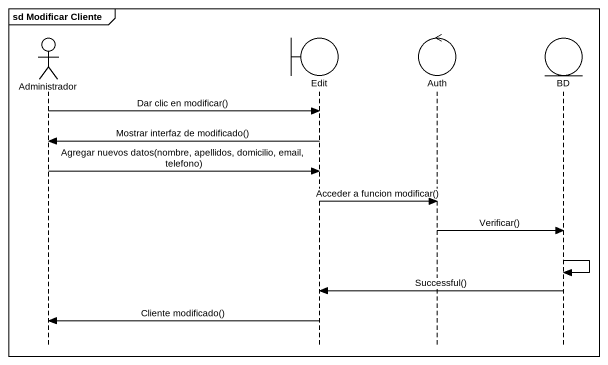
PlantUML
@startuml
mainframe sd Modificar Cliente
hide footbox
actor Administrador
boundary Edit
control Auth
entity BD

Administrador -> Edit : Dar clic en modificar()
Edit -> Administrador : Mostrar interfaz de modificado()
Administrador -> Edit : Agregar nuevos datos(nombre, apellidos, domicilio, email, telefono)
Edit -> Auth : Acceder a funcion modificar()
Auth -> BD : Verificar()
BD -> BD
BD -> Edit : Successful()
Edit -> Administrador : Cliente modificado()
@enduml
